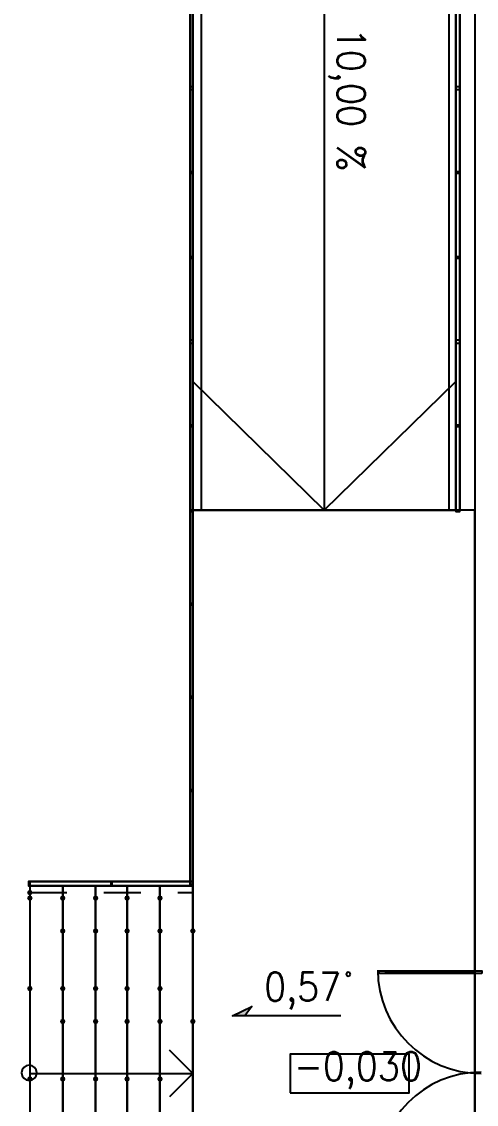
# Model space of a CAD drawing. Header units: millimetres. Extents: x 0 to 420, y 0 to 297.
# Drawn here: x 89.96 to 104.01, y 162.92 to 196.36 of the extents above; entities that cross this region are included whole.
import ezdxf

# ---------------------------------------------------------------- set-up
doc = ezdxf.new("R2010")
doc.units = ezdxf.units.MM
doc.layers.get('0').update_dxf_attribs({"linetype": 'CONTINUOUS'})
doc.styles.get("Standard").update_dxf_attribs({"font": 'STANDARD'})

msp = doc.modelspace()

# ---------------------------------------------------------------- hatches: boundary and pattern name
at = {"true_color": 0x000007}
for points in [[(90.297, 169.460333), (90.272129, 169.400537), (90.212333, 169.375667), (90.152538, 169.400537), (90.127667, 169.460333), (90.152537, 169.520129), (90.212333, 169.545), (90.272129, 169.520129)], [(97.070333, 165.946667), (96.858667, 165.650333), (96.477667, 165.650333)]]:
    msp.add_hatch(color=0, dxfattribs=at).paths.add_polyline_path(points, flags=0)
at = {"true_color": 0x0000fe}
for points in [[(90.297, 169.291), (90.272129, 169.231204), (90.212333, 169.206333), (90.152538, 169.231204), (90.127667, 169.291), (90.152537, 169.350796), (90.212333, 169.375667), (90.272129, 169.350796)], [(91.313, 169.291), (91.288129, 169.231204), (91.228333, 169.206333), (91.168538, 169.231204), (91.143667, 169.291), (91.168537, 169.350796), (91.228333, 169.375667), (91.288129, 169.350796)], [(92.329, 169.291), (92.304129, 169.231204), (92.244333, 169.206333), (92.184538, 169.231204), (92.159667, 169.291), (92.184537, 169.350796), (92.244333, 169.375667), (92.304129, 169.350796)], [(93.302667, 169.291), (93.277796, 169.231204), (93.218, 169.206333), (93.158204, 169.231204), (93.133333, 169.291), (93.158204, 169.350796), (93.218, 169.375667), (93.277796, 169.350796)], [(94.318667, 169.291), (94.293796, 169.231204), (94.234, 169.206333), (94.174204, 169.231204), (94.149333, 169.291), (94.174204, 169.350796), (94.234, 169.375667), (94.293796, 169.350796)], [(91.313, 168.275), (91.288129, 168.215204), (91.228333, 168.190333), (91.168538, 168.215204), (91.143667, 168.275), (91.168537, 168.334796), (91.228333, 168.359667), (91.288129, 168.334796)], [(92.329, 168.275), (92.304129, 168.215204), (92.244333, 168.190333), (92.184538, 168.215204), (92.159667, 168.275), (92.184537, 168.334796), (92.244333, 168.359667), (92.304129, 168.334796)], [(93.302667, 168.275), (93.277796, 168.215204), (93.218, 168.190333), (93.158204, 168.215204), (93.133333, 168.275), (93.158204, 168.334796), (93.218, 168.359667), (93.277796, 168.334796)], [(94.318667, 168.275), (94.293796, 168.215204), (94.234, 168.190333), (94.174204, 168.215204), (94.149333, 168.275), (94.174204, 168.334796), (94.234, 168.359667), (94.293796, 168.334796)], [(95.334667, 168.275), (95.309796, 168.215204), (95.25, 168.190333), (95.190204, 168.215204), (95.165333, 168.275), (95.190204, 168.334796), (95.25, 168.359667), (95.309796, 168.334796)], [(90.297, 166.497), (90.272129, 166.437204), (90.212333, 166.412333), (90.152538, 166.437204), (90.127667, 166.497), (90.152537, 166.556796), (90.212333, 166.581667), (90.272129, 166.556796)], [(91.313, 166.497), (91.288129, 166.437204), (91.228333, 166.412333), (91.168538, 166.437204), (91.143667, 166.497), (91.168537, 166.556796), (91.228333, 166.581667), (91.288129, 166.556796)], [(92.329, 166.497), (92.304129, 166.437204), (92.244333, 166.412333), (92.184538, 166.437204), (92.159667, 166.497), (92.184537, 166.556796), (92.244333, 166.581667), (92.304129, 166.556796)], [(93.302667, 166.497), (93.277796, 166.437204), (93.218, 166.412333), (93.158204, 166.437204), (93.133333, 166.497), (93.158204, 166.556796), (93.218, 166.581667), (93.277796, 166.556796)], [(94.318667, 166.497), (94.293796, 166.437204), (94.234, 166.412333), (94.174204, 166.437204), (94.149333, 166.497), (94.174204, 166.556796), (94.234, 166.581667), (94.293796, 166.556796)], [(91.313, 165.481), (91.288129, 165.421204), (91.228333, 165.396333), (91.168538, 165.421204), (91.143667, 165.481), (91.168537, 165.540796), (91.228333, 165.565667), (91.288129, 165.540796)], [(92.329, 165.481), (92.304129, 165.421204), (92.244333, 165.396333), (92.184538, 165.421204), (92.159667, 165.481), (92.184537, 165.540796), (92.244333, 165.565667), (92.304129, 165.540796)], [(93.302667, 165.481), (93.277796, 165.421204), (93.218, 165.396333), (93.158204, 165.421204), (93.133333, 165.481), (93.158204, 165.540796), (93.218, 165.565667), (93.277796, 165.540796)], [(94.318667, 165.481), (94.293796, 165.421204), (94.234, 165.396333), (94.174204, 165.421204), (94.149333, 165.481), (94.174204, 165.540796), (94.234, 165.565667), (94.293796, 165.540796)], [(95.334667, 165.481), (95.309796, 165.421204), (95.25, 165.396333), (95.190204, 165.421204), (95.165333, 165.481), (95.190204, 165.540796), (95.25, 165.565667), (95.309796, 165.540796)], [(90.297, 163.703), (90.272129, 163.643204), (90.212333, 163.618333), (90.152538, 163.643204), (90.127667, 163.703), (90.152537, 163.762796), (90.212333, 163.787667), (90.272129, 163.762796)], [(91.313, 163.703), (91.288129, 163.643204), (91.228333, 163.618333), (91.168538, 163.643204), (91.143667, 163.703), (91.168537, 163.762796), (91.228333, 163.787667), (91.288129, 163.762796)], [(92.329, 163.703), (92.304129, 163.643204), (92.244333, 163.618333), (92.184538, 163.643204), (92.159667, 163.703), (92.184537, 163.762796), (92.244333, 163.787667), (92.304129, 163.762796)], [(93.302667, 163.703), (93.277796, 163.643204), (93.218, 163.618333), (93.158204, 163.643204), (93.133333, 163.703), (93.158204, 163.762796), (93.218, 163.787667), (93.277796, 163.762796)], [(94.318667, 163.703), (94.293796, 163.643204), (94.234, 163.618333), (94.174204, 163.643204), (94.149333, 163.703), (94.174204, 163.762796), (94.234, 163.787667), (94.293796, 163.762796)]]:
    msp.add_hatch(color=0, dxfattribs=at).paths.add_polyline_path(points, flags=0)

# ---------------------------------------------------------------- linework, layer by layer
at = {"color": 0, "true_color": 0x000007}
for points in [[(103.970667, 105.029), (389.763, 105.029), (389.763, 222.715667), (103.970667, 222.715667)], [(95.165333, 181.271333), (95.165333, 207.348667), (95.25, 207.348667), (95.25, 181.271333), (95.165333, 181.271333), (95.165333, 207.348667), (95.25, 207.348667), (95.25, 181.271333), (95.165333, 181.271333), (95.165333, 207.348667), (95.25, 207.348667), (95.25, 181.271333), (95.165333, 181.271333), (95.165333, 207.348667), (95.25, 207.348667), (95.25, 181.271333), (95.165333, 181.271333), (95.25, 181.271333), (95.25, 207.348667), (95.165333, 207.348667)], [(95.377, 181.271333), (95.25, 181.271333), (95.25, 207.391), (95.504, 207.391), (95.504, 181.271333)], [(103.293333, 181.271333), (103.378, 181.271333), (103.378, 207.391), (103.166333, 207.391), (103.166333, 181.271333)], [(103.378, 181.271333), (103.378, 207.348667), (103.505, 207.348667), (103.505, 181.271333), (103.378, 181.271333), (103.378, 207.348667), (103.505, 207.348667), (103.505, 181.271333), (103.378, 181.271333), (103.378, 207.348667), (103.505, 207.348667), (103.505, 181.271333), (103.378, 181.271333), (103.378, 207.348667), (103.505, 207.348667), (103.505, 181.271333), (103.378, 181.271333), (103.505, 181.271333), (103.505, 207.348667), (103.378, 207.348667)], [(95.165333, 194.267667), (95.25, 194.267667), (95.25, 194.352333), (95.165333, 194.352333)], [(103.378, 194.267667), (103.505, 194.267667), (103.505, 194.352333), (103.378, 194.352333)], [(95.165333, 191.685333), (95.25, 191.685333), (95.25, 191.727667), (95.165333, 191.727667)], [(103.378, 191.685333), (103.505, 191.685333), (103.505, 191.727667), (103.378, 191.727667)], [(95.165333, 189.060667), (95.25, 189.060667), (95.25, 189.103), (95.165333, 189.103)], [(103.378, 189.060667), (103.505, 189.060667), (103.505, 189.103), (103.378, 189.103)], [(95.165333, 186.436), (95.25, 186.436), (95.25, 186.520667), (95.165333, 186.520667)], [(103.378, 186.436), (103.505, 186.436), (103.505, 186.520667), (103.378, 186.520667)], [(95.165333, 183.853667), (95.25, 183.853667), (95.25, 183.896), (95.165333, 183.896)], [(103.378, 183.853667), (103.505, 183.853667), (103.505, 183.896), (103.378, 183.896)], [(95.25, 181.271333), (95.207667, 181.271333), (95.165333, 181.271333), (95.165333, 181.229), (95.207667, 181.229), (95.25, 181.229)], [(95.165333, 169.714333), (95.165333, 181.271333), (95.25, 181.271333), (95.25, 169.714333), (95.165333, 169.714333), (95.165333, 181.271333), (95.25, 181.271333), (95.25, 169.714333), (95.165333, 169.714333), (95.165333, 181.271333), (95.25, 181.271333), (95.25, 169.714333), (95.165333, 169.714333), (95.25, 169.714333), (95.25, 181.271333), (95.165333, 181.271333)], [(95.165333, 169.714333), (95.25, 169.714333), (95.25, 181.271333), (95.165333, 181.271333)], [(95.25, 181.271333), (95.25, 146.473333), (103.970667, 146.473333), (103.970667, 181.271333)], [(103.505, 181.271333), (103.462667, 181.271333), (103.420333, 181.271333), (103.378, 181.271333), (103.378, 181.229), (103.420333, 181.229), (103.462667, 181.229), (103.505, 181.229)], [(95.165333, 178.350333), (95.25, 178.350333), (95.25, 178.392667), (95.165333, 178.392667)], [(95.165333, 175.471667), (95.25, 175.471667), (95.25, 175.514), (95.165333, 175.514)], [(95.165333, 172.593), (95.25, 172.593), (95.25, 172.635333), (95.165333, 172.635333)], [(90.212333, 169.799), (90.17, 169.799), (90.17, 169.672), (90.212333, 169.672)], [(90.212333, 169.799), (95.25, 169.799), (95.25, 169.672), (90.212333, 169.672), (90.212333, 169.799), (95.25, 169.799), (95.25, 169.672), (90.212333, 169.672), (90.212333, 169.799), (95.25, 169.799), (95.25, 169.672), (90.212333, 169.672), (90.212333, 169.799), (90.212333, 169.672), (95.25, 169.672), (95.25, 169.799)], [(90.212333, 169.799), (90.212333, 169.672), (95.25, 169.672), (95.25, 169.799)], [(90.212333, 169.672), (90.212333, 158.072667), (91.228333, 158.072667), (91.228333, 169.672)], [(91.228333, 169.672), (91.228333, 158.072667), (92.244333, 158.072667), (92.244333, 169.672)], [(92.244333, 169.672), (92.244333, 158.072667), (93.218, 158.072667), (93.218, 169.672)], [(92.71, 169.799), (92.71, 169.672), (92.752333, 169.672), (92.752333, 169.799)], [(93.218, 169.672), (93.218, 158.072667), (94.234, 158.072667), (94.234, 169.672)], [(94.234, 169.672), (94.234, 158.072667), (95.25, 158.072667), (95.25, 169.672)], [(95.165333, 169.672), (95.25, 169.672), (95.25, 169.799), (95.165333, 169.799)], [(100.118333, 166.9415), (100.099735, 166.986401), (100.054833, 167.005), (100.009932, 166.986401), (99.991333, 166.9415), (100.009932, 166.896599), (100.054833, 166.878), (100.099735, 166.896599)], [(101.007333, 167.047333), (101.219, 167.047333), (101.219, 166.962667), (101.007333, 166.962667)], [(101.219, 167.047333), (103.928333, 167.047333), (103.928333, 167.005), (101.219, 167.005)], [(101.219, 167.005), (103.928333, 167.005), (103.928333, 166.962667), (101.219, 166.962667)], [(104.182333, 166.962667), (103.928333, 166.962667), (103.928333, 167.047333), (104.182333, 167.047333)], [(97.070333, 165.946667), (96.858667, 165.650333), (96.477667, 165.650333)], [(98.255667, 163.279667), (101.938667, 163.279667), (101.938667, 164.465), (98.255667, 164.465)]]:
    msp.add_lwpolyline(points, close=True, dxfattribs=at)
for points in [[(95.25, 207.348667), (95.25, 181.271333), (103.378, 181.271333), (103.378, 207.348667)], [(99.314, 207.348667), (99.314, 181.271333), (95.25, 185.250667)], [(95.25, 190.161333), (95.25, 189.949667)], [(103.378, 189.949667), (103.378, 190.076667), (103.378, 190.161333)], [(99.314, 181.271333), (103.378, 185.250667)], [(95.25, 181.483), (95.25, 181.271333), (99.314, 181.271333)], [(97.917, 181.271333), (98.001667, 181.271333), (98.128667, 181.271333)], [(99.314, 181.271333), (103.378, 181.271333), (103.378, 181.356)], [(100.541667, 181.271333), (100.626333, 181.271333), (100.753333, 181.271333)], [(103.378, 181.356), (103.378, 181.483)], [(90.212333, 169.672), (90.212333, 158.072667)], [(91.355333, 169.672), (90.212333, 169.672)], [(91.228333, 169.672), (91.228333, 158.072667)], [(92.244333, 169.672), (92.244333, 158.072667)], [(93.683667, 169.672), (92.540667, 169.672)], [(93.218, 169.672), (93.218, 158.072667)], [(94.234, 169.672), (94.234, 158.072667)], [(94.784333, 169.460333), (95.25, 169.460333), (95.25, 169.672), (94.826667, 169.672)], [(90.212333, 169.460333), (91.355333, 169.460333)], [(92.498333, 169.460333), (93.641333, 169.460333)], [(100.965, 167.0685), (100.981501, 166.741711), (101.029935, 166.424361), (101.108693, 166.118058), (101.216171, 165.824408), (101.35076, 165.545017), (101.510855, 165.281493), (101.694849, 165.035441), (101.901136, 164.808469), (102.128108, 164.602182), (102.374159, 164.418188), (102.637684, 164.258093), (102.917074, 164.123504), (103.210724, 164.016027), (103.517028, 163.937268), (103.834377, 163.888835), (104.161167, 163.872333)], [(101.219, 167.005), (103.928333, 167.005)], [(99.822, 165.650333), (96.477667, 165.650333), (97.070333, 165.946667), (96.858667, 165.650333)], [(90.212333, 163.872333), (91.228333, 163.872333), (94.234, 163.872333), (95.25, 163.872333), (94.530333, 164.592)], [(90.191167, 164.126333), (90.100537, 164.108036), (90.026529, 164.058138), (89.976631, 163.984129), (89.958333, 163.8935), (89.976631, 163.802871), (90.026529, 163.728862), (90.100537, 163.678964), (90.191167, 163.660667)], [(90.191167, 163.660667), (90.281796, 163.678964), (90.355805, 163.728862), (90.405703, 163.802871), (90.424, 163.8935), (90.405703, 163.984129), (90.355805, 164.058138), (90.281796, 164.108036), (90.191167, 164.126333)], [(95.25, 163.872333), (94.530333, 163.152667)], [(104.161167, 163.914667), (103.834377, 163.898165), (103.517028, 163.849732), (103.210724, 163.770973), (102.917074, 163.663496), (102.637684, 163.528907), (102.374159, 163.368812), (102.128108, 163.184818), (101.901136, 162.978531), (101.694849, 162.751559), (101.510855, 162.505507), (101.35076, 162.241983), (101.216171, 161.962592), (101.108693, 161.668942), (101.029935, 161.362639), (100.981501, 161.045289), (100.965, 160.7185)]]:
    msp.add_lwpolyline(points, dxfattribs=at)

# ---------------------------------------------------------------- texts
at = {"color": 0, "true_color": 0x000007, "insert": (99.441002, 196.172668), "char_height": 0.872032, "width": 4.28749084, "attachment_point": 7, "rotation": 270}
msp.add_mtext('10,00 %', dxfattribs=at)
at = {"color": 0, "true_color": 0x000007, "char_height": 0.872032, "attachment_point": 1}
for s, insert, width in [('0,57', (97.45133, 166.988034), 2.08318758), ('-0,030', (98.382668, 164.532697), 3.43968177)]:
    msp.add_mtext(s, dxfattribs=dict(at, insert=insert, width=width))

doc.saveas('drawing.dxf')
